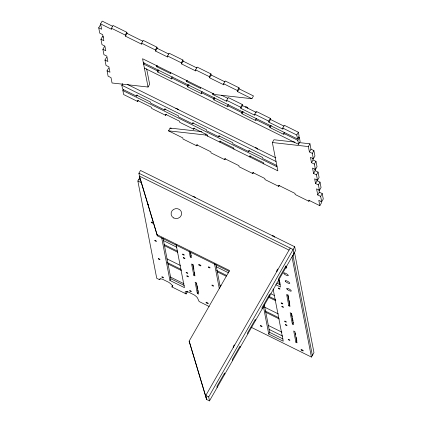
<?xml version="1.0" encoding="UTF-8"?>
<svg xmlns="http://www.w3.org/2000/svg" width="422" height="422" viewBox="0 0 422 422"><rect width="100%" height="100%" fill="white"/><g stroke="black" fill="none" stroke-linecap="round" stroke-linejoin="round"><path stroke-width="0.63" d="M100.309 25.04L98.727 27.81L101.623 29.245L100.578 23.869L102.166 21.1L112.7 26.312M104.482 46.536L102.894 49.311L105.79 50.74L104.888 46.077L101.987 44.642L100.948 39.267L102.535 36.498L103.691 37.073M100.578 23.869L111.703 29.371L111.487 28.258L113.07 25.489L126.827 32.294L127.043 33.407L125.455 36.176L141.845 44.284L141.634 43.171L143.216 40.401L156.973 47.206L157.19 48.319L155.602 51.088L167.777 57.107L167.56 55.999L169.148 53.23L182.905 60.029L183.116 61.143L181.534 63.912L195.813 70.98L195.597 69.867L197.185 67.098L210.942 73.903L211.158 75.01L209.57 77.78L223.85 84.848L223.639 83.735L225.221 80.966L238.979 87.771L239.195 88.878L237.607 91.653L251.892 98.716L253.474 95.947L239.195 88.878M108.649 68.037L107.061 70.806L109.963 72.241L108.918 66.866L106.022 65.431L104.978 60.056L106.566 57.286M125.455 36.176L125.239 35.063L126.827 32.294M137.261 95.05L136.628 96.158L122.607 89.221L121.831 85.223L122.786 83.561M138.295 100.383L137.662 101.491L123.646 94.554L122.865 90.556L123.504 89.448M144.229 62.952L143.596 64.06L157.617 70.991L157.833 72.104L171.849 79.041L171.633 77.928L172.271 76.82M155.602 51.088L155.386 49.975L156.973 47.206M170.599 72.595L170.815 73.708L156.794 66.771L157.432 65.663M107.061 70.806L108.106 76.182L111.002 77.616L112.046 82.992L148.053 87.037L149.641 84.268L146.645 68.823M157.617 70.991L158.25 69.883M157.833 72.104L158.783 70.442M181.534 63.912L181.318 62.804L182.905 60.029M136.628 96.158L136.412 95.045L150.432 101.982L150.649 103.089L164.664 110.026L165.303 108.918M137.662 101.491L137.445 100.378L151.466 107.315L151.683 108.428L165.698 115.359L166.337 114.251M200.482 87.375L200.698 88.488L186.677 81.551L187.315 80.444M202.149 91.6L201.516 92.708L201.732 93.821L187.711 86.885L187.5 85.777L188.133 84.669M187.711 86.885L188.982 84.669M229.188 271.367L157.311 235.814L139.677 177.235L138.901 173.231L140.489 170.462L294.698 246.743L295.474 250.742L209.476 400.9L206.58 399.465L189.14 341.134L229.563 270.549L157.1 234.701L139.466 176.122L289.017 250.098M209.185 306.499L199.137 301.53L197.797 298.607A7.285 1.936 29.8 0 0 194.194 294.915L187.816 291.76A7.285 1.936 29.8 0 0 186.134 293.944L171.891 286.913A7.369 1.957 29.8 0 0 168.874 282.371L162.428 279.179A7.369 1.957 29.8 0 0 159.621 279.723L156.731 278.298L137.862 181.001L139.766 177.678M197.412 144.72L196.779 145.827L183.021 139.023L182.805 137.91L168.526 130.846L170.108 128.077L201.8 131.638M209.57 77.78L209.354 76.672L210.942 73.903M164.664 110.026L164.448 108.913L178.469 115.85L178.685 116.963L192.701 123.894L193.339 122.786M143.338 62.725L297.547 139.007L299.135 136.232L298.354 132.234L284.338 125.297L282.751 128.072L282.967 129.179L268.946 122.248L270.534 119.479L270.317 118.366L256.302 111.429L254.714 114.198L254.93 115.311L240.909 108.38L242.497 105.605L242.281 104.498L228.26 97.561L226.677 100.33L226.888 101.444L212.873 94.507L213.506 93.399M165.698 115.359L165.487 114.251L179.503 121.183L179.719 122.296L193.74 129.227L194.373 128.119M228.344 104.556L227.711 105.664L227.927 106.777L213.907 99.845L213.69 98.732L214.323 97.624M213.907 99.845L214.856 98.178M168.526 130.846L205.387 134.993L206.02 133.885M237.607 91.653L237.391 90.54L238.979 87.771M192.701 123.894L192.49 122.786L206.506 129.718L206.722 130.831L218.897 136.849L219.53 135.742M220.564 141.08L219.931 142.188L219.714 141.075L233.735 148.011L233.952 149.119M240.909 108.38L240.693 107.267L242.281 104.498M256.381 118.429L255.748 119.537L255.964 120.645L241.943 113.713L241.727 112.6L242.365 111.492M241.943 113.713L243.214 111.498M196.779 145.827L196.562 144.714L210.842 151.778L211.058 152.891L224.815 159.695L225.448 158.588M159.621 279.723L160.255 278.615M176.058 244.37L184.451 287.64L169.955 280.472L170.91 278.81L163.019 238.124M218.897 136.849L218.68 135.742L232.701 142.673L232.918 143.786L248.78 151.635L249.413 150.527M171.891 286.913L172.846 285.251M190.338 252.003L191.43 257.647L190.275 257.077L191.224 255.41M268.946 122.248L268.73 121.135L270.317 118.366M250.446 155.86L249.813 156.968L249.597 155.855L263.618 162.792L263.834 163.9M284.417 132.297L283.784 133.405L284.001 134.518L269.98 127.581L269.769 126.468L270.402 125.36M269.98 127.581L271.251 125.366M193.809 275.297L191.614 264.003L192.775 264.578L194.969 275.872L193.809 275.297L194.758 273.635L194.516 272.38M224.815 159.695L224.599 158.582L238.884 165.646L239.095 166.759L252.852 173.563L253.485 172.456M205.387 134.993L277.85 170.836L272.359 142.525L273.947 139.751L294.894 142.108M186.134 293.944L187.721 291.175M197.343 293.522L195.154 282.228L196.309 282.803L198.504 294.097L197.343 293.522L198.293 291.86M297.547 139.007L296.772 135.003L298.354 132.234M144.371 68.058L298.581 144.34L297.805 140.336L299.393 137.567L298.222 136.992M298.581 144.34L300.169 141.57L299.393 137.567M252.852 173.563L252.636 172.45L264.81 178.474L265.027 179.587L278.784 186.392L279.417 185.279M278.784 186.392L278.567 185.279L294.957 193.387L295.173 194.5L308.93 201.299L308.714 200.192L319.834 205.693L318.789 200.318L321.691 201.748L320.646 196.378L317.75 194.943L316.569 188.861L319.465 190.296L318.425 184.92L315.524 183.486L314.622 178.817L317.518 180.252L316.479 174.877L313.578 173.442L312.538 168.072L315.434 169.502L314.39 164.132L311.494 162.697L310.45 157.322L313.351 158.756L312.306 153.381L309.41 151.946L308.366 146.571L309.954 143.802L299.478 142.625M309.41 151.946L310.998 149.177L309.954 143.802M312.306 153.381L313.894 150.612L310.998 149.177M313.351 158.756L314.939 155.987L313.894 150.612M311.494 162.697L313.082 159.927L312.734 158.134M314.39 164.132L315.978 161.357L313.082 159.927M315.434 169.502L317.022 166.732L315.978 161.357M313.578 173.442L315.165 170.673L314.817 168.884M316.479 174.877L318.061 172.107L315.165 170.673M315.524 183.486L317.112 180.716L316.885 179.55M317.518 180.252L319.106 177.483L318.061 172.107M308.93 201.299L309.563 200.192M318.425 184.92L320.013 182.151L317.112 180.716M319.465 190.296L321.052 187.526L320.013 182.151M317.75 194.943L319.333 192.174L318.863 189.736M206.58 399.465L205.804 395.467L290.215 248.078M320.646 196.378L322.234 193.603L319.333 192.174M209.476 400.9L208.7 396.902L294.698 246.743M321.691 201.748L323.273 198.978L322.234 193.603M319.834 205.693L321.422 202.919L321.073 201.13M273.113 289.023L283.236 341.208L268.74 334.039L269.695 332.378L264.32 304.673M288.827 305.823L286.638 294.53L287.793 295.105L289.988 306.398L288.827 305.823L289.777 304.162M292.362 324.049L290.172 312.755L291.328 313.33L293.522 324.623L292.362 324.049L293.311 322.387M295.896 342.274L293.707 330.98L294.867 331.555L297.056 342.849L295.896 342.274L296.845 340.612L296.239 337.473M311.425 357.075L313.963 352.639L294.609 252.852L292.071 257.283L311.425 357.075L251.143 327.256M251.892 98.716L215.03 94.57L142.562 58.727L148.053 87.037M272.359 142.525L308.366 146.571M279.628 281.711L278.715 281.084L279.57 281.427M279.955 283.911L279.148 283.31L280.002 283.653M127.043 33.407L142.847 41.224M157.19 48.319L168.784 54.053M183.116 61.143L196.831 67.926M211.158 75.01L224.868 81.794M111.487 28.258L125.239 35.063M141.634 43.171L155.386 49.975M167.56 55.999L181.318 62.804M195.597 69.867L209.354 76.672M223.639 83.735L237.391 90.54M221.466 95.203L227.896 98.384M242.497 105.605L256.513 112.542M270.534 119.479L283.969 126.12M226.677 100.33L240.693 107.267M254.714 114.198L268.73 121.135M282.751 128.072L296.772 135.003M100.948 39.267L103.844 40.702L102.667 34.62L99.766 33.185L98.727 27.81M171.633 77.928L187.5 85.777M201.516 92.708L213.69 98.732M227.711 105.664L241.727 112.6M255.748 119.537L269.769 126.468M283.784 133.405L297.805 140.336M104.978 60.056L107.879 61.491L106.835 56.115L103.939 54.681L102.894 49.311M127.555 84.495L275.856 157.854M121.831 85.223L276.041 161.499M276.816 165.503L262.8 158.566L262.584 157.459L248.563 150.522L248.78 151.635M122.865 90.556L277.075 166.838M170.108 128.077L171.253 128.641M138.901 173.231L293.111 249.513L293.886 253.511M138.812 179.339L140.584 180.215M137.862 181.001L141.407 182.758M276.726 283.041L280.261 284.792M275.777 284.708L280.488 287.034L279.005 279.385M163.314 240.566L176.86 247.266M216.349 266.799L228.719 272.918M270.702 293.686L274.237 295.437M164.084 244.502L177.63 251.201M216.533 270.444L226.545 275.397M269.115 296.455L275.592 299.662M164.3 245.615L177.847 252.314M217.335 271.847L226.171 276.22M268.745 297.278L275.809 300.775M166.848 258.791L180.394 265.491M219.888 285.024L221.065 285.61M264.225 306.958L278.362 313.952M167.033 262.437L181.165 269.426M264.995 310.893L278.541 317.597M167.835 263.84L181.381 270.539M265.802 312.296L279.343 318.995M170.382 277.017L183.929 283.716M268.35 325.473L281.896 332.177M170.91 278.81L184.24 285.404M269.12 329.408L282.666 336.112M269.695 332.378L283.03 338.971M205.804 395.467L208.7 396.902M189.14 341.134L206.363 398.357M293.021 255.621L312.375 355.408M286.211 266.91L286 265.802L278.325 279.2L278.541 280.313M287.952 294.751L288.806 299.145M289.049 300.395L289.656 303.534M291.607 313.604L292.219 316.737M292.462 317.993L293.068 321.131M295.389 333.085L295.632 334.335M269.858 295.474L269.642 294.361L261.967 307.759L262.183 308.872M263.37 306.335L268.74 334.039M212.656 93.399L212.873 94.507M255.521 320.509L255.305 319.396L247.63 332.794L247.846 333.907M207.756 136.164L207.54 135.051L193.524 128.119L193.74 129.227M240.171 347.306L239.954 346.193L232.285 359.591L232.501 360.704M186.461 80.438L186.677 81.551M215.895 264.409L220.268 286.96M214.439 263.492L219.313 288.622M224.826 374.103L224.609 372.99L216.934 386.388L217.151 387.501M156.583 65.658L156.794 66.771M190.739 252.905L190.981 254.155M192.933 264.225L193.909 269.247M196.589 283.078L196.831 284.333M197.079 285.588L197.686 288.722M197.929 289.977L198.171 291.233M189.177 251.428L190.275 257.077M161.689 237.85L169.955 280.472M157.1 234.701L157.311 235.814M245.757 107.098A1.324 0.353 29.8 0 1 245.984 106.682A1.324 0.353 29.8 0 1 247.55 107.526A1.324 0.353 29.8 0 1 247.603 108.095M255.484 147.974A1.324 0.353 29.8 0 1 256.107 147.8A1.324 0.353 29.8 0 1 257.599 148.744A1.324 0.353 29.8 0 1 257.241 149.082M176.006 108.66A1.324 0.353 29.8 0 1 177.319 108.813A1.324 0.353 29.8 0 1 177.984 109.815M277.09 271.146A1.324 0.285 -63.7 0 1 276.943 270.375A1.324 0.285 -63.7 0 1 277.966 269.099M233.582 347.116A1.324 0.285 -63.7 0 1 233.234 346.91A1.324 0.285 -63.7 0 1 234.068 345.238A1.324 0.285 -63.7 0 1 234.421 345.439M272.691 236.151A1.324 0.353 29.8 0 1 272.918 235.729A1.324 0.353 29.8 0 1 274.485 236.578A1.324 0.353 29.8 0 1 274.537 237.143M193.012 196.536A1.324 0.353 29.8 0 1 194.389 196.826A1.324 0.353 29.8 0 1 195.217 197.828M285.831 266.62A2.648 0.702 29.8 0 1 285.462 267.806M148.365 204.617A0.992 0.264 29.8 0 1 148.148 204.48M147.958 204.338A0.992 0.264 29.8 0 1 147.869 203.868M187.083 292.282A7.285 1.936 29.8 0 1 186.334 291.375M278.499 279.976L279.528 280.577L278.541 279.95M278.931 282.197L279.96 282.798L278.931 282.197M173.817 218.016A5.296 4.98 -11 0 0 181.639 213.353A5.296 4.98 -11 0 0 173.611 209.381A5.296 4.98 -11 0 0 173.817 218.016M284.201 273.878A2.648 0.702 29.8 0 0 288.168 275.708A2.648 0.702 29.8 0 0 285.594 273.303A2.648 0.702 29.8 0 0 284.201 273.878M285.699 281.601A2.648 0.702 29.8 0 0 289.666 283.431A2.648 0.702 29.8 0 0 287.092 281.026A2.648 0.702 29.8 0 0 285.699 281.601M287.197 289.323A2.648 0.702 29.8 0 0 291.164 291.154A2.648 0.702 29.8 0 0 288.59 288.748A2.648 0.702 29.8 0 0 287.197 289.323M199.042 265.079A1.324 0.353 29.8 0 0 200.946 265.839A1.324 0.353 29.8 0 0 199.421 264.594A1.324 0.353 29.8 0 0 199.042 265.079M206.374 302.864A1.324 0.353 29.8 0 0 208.273 303.624A1.324 0.353 29.8 0 0 206.748 302.374A1.324 0.353 29.8 0 0 206.374 302.864M301.387 350.133A1.324 0.353 29.8 0 0 303.286 350.893A1.324 0.353 29.8 0 0 301.762 349.648A1.324 0.353 29.8 0 0 301.387 350.133M158.566 259.013A0.992 0.264 29.8 0 0 159.991 259.583A0.992 0.264 29.8 0 0 158.846 258.649A0.992 0.264 29.8 0 0 158.566 259.013M155.032 240.788A0.992 0.264 29.8 0 0 156.457 241.358A0.992 0.264 29.8 0 0 155.312 240.424A0.992 0.264 29.8 0 0 155.032 240.788M162.101 277.238A0.992 0.264 29.8 0 0 163.525 277.808A0.992 0.264 29.8 0 0 162.38 276.874A0.992 0.264 29.8 0 0 162.101 277.238M189.926 291.001A0.992 0.264 29.8 0 0 191.351 291.57A0.992 0.264 29.8 0 0 190.206 290.637A0.992 0.264 29.8 0 0 189.926 291.001M187.057 276.22A0.992 0.264 29.8 0 0 188.486 276.79A0.992 0.264 29.8 0 0 187.342 275.856A0.992 0.264 29.8 0 0 187.057 276.22M186.392 272.776A0.992 0.264 29.8 0 0 187.816 273.345A0.992 0.264 29.8 0 0 186.672 272.412A0.992 0.264 29.8 0 0 186.392 272.776M183.523 257.995A0.992 0.264 29.8 0 0 184.952 258.57A0.992 0.264 29.8 0 0 183.807 257.631A0.992 0.264 29.8 0 0 183.523 257.995M182.858 254.55A0.992 0.264 29.8 0 0 184.282 255.12A0.992 0.264 29.8 0 0 183.137 254.186A0.992 0.264 29.8 0 0 182.858 254.55M208.653 267.316A0.992 0.264 29.8 0 0 210.082 267.886A0.992 0.264 29.8 0 0 208.937 266.947A0.992 0.264 29.8 0 0 208.653 267.316M212.187 285.536A0.992 0.264 29.8 0 0 213.616 286.111A0.992 0.264 29.8 0 0 212.472 285.172A0.992 0.264 29.8 0 0 212.187 285.536M151.493 222.563A0.992 0.264 29.8 0 0 152.922 223.132A0.992 0.264 29.8 0 0 151.778 222.199A0.992 0.264 29.8 0 0 151.493 222.563M278.546 288.521A0.992 0.264 29.8 0 0 279.971 289.091A0.992 0.264 29.8 0 0 278.826 288.157A0.992 0.264 29.8 0 0 278.546 288.521M281.411 303.302A0.992 0.264 29.8 0 0 282.835 303.872A0.992 0.264 29.8 0 0 281.69 302.938A0.992 0.264 29.8 0 0 281.411 303.302M282.081 306.747A0.992 0.264 29.8 0 0 283.505 307.316A0.992 0.264 29.8 0 0 282.36 306.383A0.992 0.264 29.8 0 0 282.081 306.747M284.945 321.527A0.992 0.264 29.8 0 0 286.369 322.097A0.992 0.264 29.8 0 0 285.225 321.163A0.992 0.264 29.8 0 0 284.945 321.527M285.615 324.972A0.992 0.264 29.8 0 0 287.039 325.541A0.992 0.264 29.8 0 0 285.894 324.608A0.992 0.264 29.8 0 0 285.615 324.972M260.654 325.984A0.992 0.264 29.8 0 0 262.078 326.559A0.992 0.264 29.8 0 0 260.933 325.62A0.992 0.264 29.8 0 0 260.654 325.984M288.479 339.752A0.992 0.264 29.8 0 0 289.903 340.322A0.992 0.264 29.8 0 0 288.759 339.388A0.992 0.264 29.8 0 0 288.479 339.752"/></g></svg>
